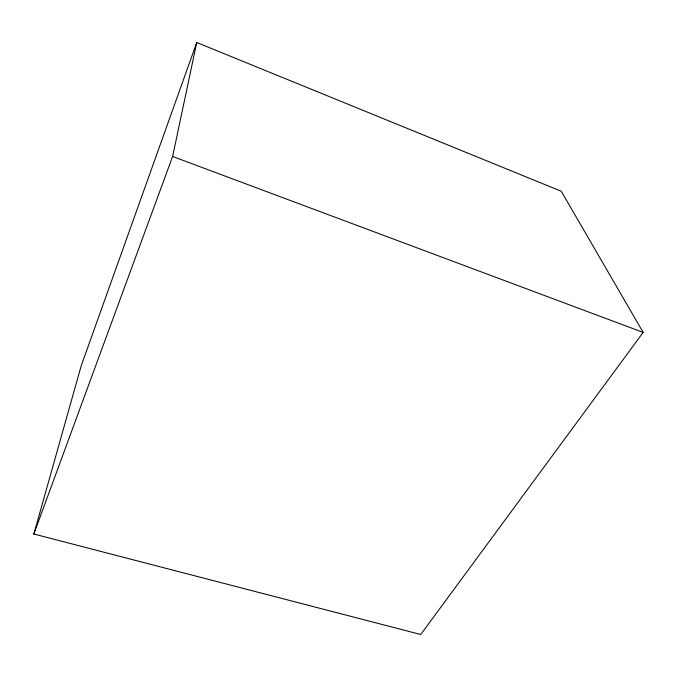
<?xml version="1.0" encoding="UTF-8"?>
<svg xmlns="http://www.w3.org/2000/svg" width="677" height="677" viewBox="0 0 677 677"><rect width="100%" height="100%" fill="white"/><g stroke="black" fill="none" stroke-linecap="round" stroke-linejoin="round"><path stroke-width="1.02" d="M33.85 534.009L172.627 156.472L196.745 42.499L561.267 191.252L643.15 332.407L420.73 634.501L33.85 534.009L81.172 365.91L196.745 42.499M172.627 156.472L643.15 332.407"/></g></svg>
